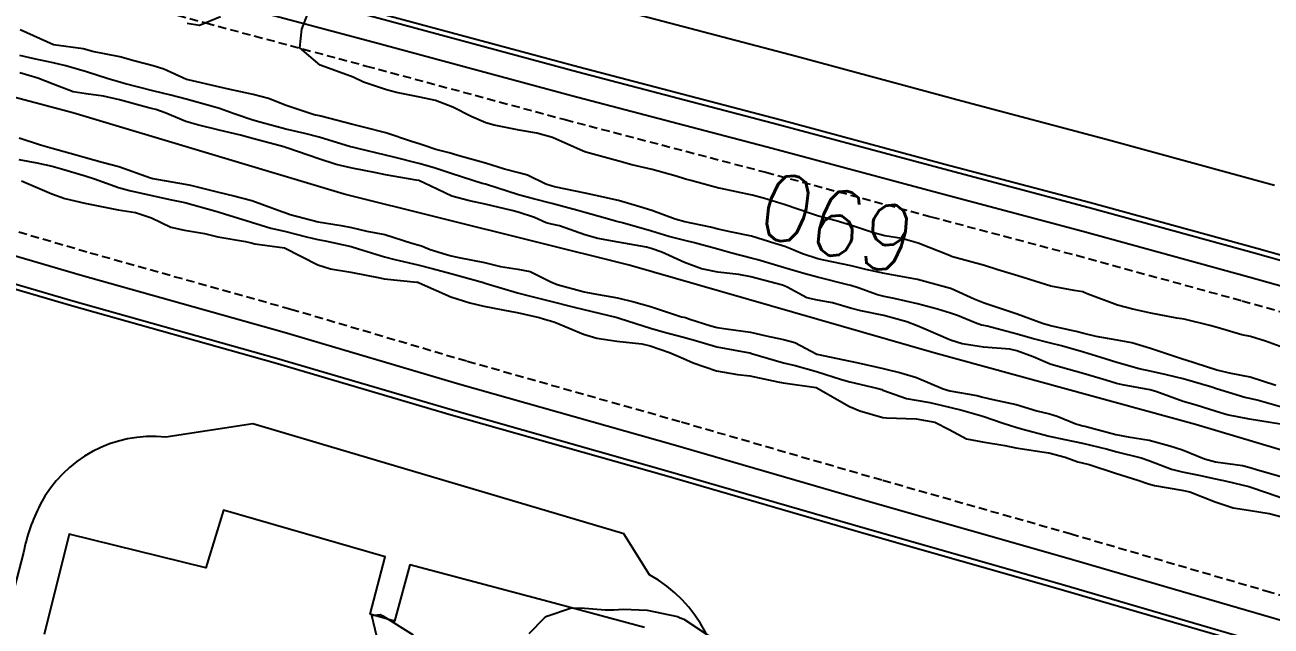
# Model space of a CAD drawing. Header units: metres. Extents: x 292545 to 299085, y 7450245 to 7463078.
# Drawn here: x 297477.9 to 297552.6, y 7452385 to 7452421 of the extents above; entities that cross this region are included whole.
import ezdxf
from ezdxf.enums import TextEntityAlignment as Align

# ---------------------------------------------------------------- set-up
doc = ezdxf.new("R2010")
doc.units = ezdxf.units.M
doc.linetypes.add('DASHED', pattern=[0.75, 0.5, -0.25])
for name, color, linetype in [('Canteiro', 45, 'DASHED'), ('Ciclovia', 45, 'Continuous'), ('Cotas', 45, 'Continuous'), ('Curvas de Nivel 1m', 11, 'Continuous'), ('Curvas de Nivel 5m', 15, 'Continuous'), ('Edificações', 30, 'Continuous'), ('Hidrografia', 140, 'Continuous'), ('Vias Primárias', 230, 'Continuous')]:
    doc.layers.add(name, color=color, linetype=linetype)
doc.styles.add('Style-STANDARD', font='STANDARD.shx')

msp = doc.modelspace()

# ---------------------------------------------------------------- linework, layer by layer
at = {"layer": 'Canteiro'}
for points in [[(297371.31, 7452453.637), (297386.443, 7452449.417), (297400.845, 7452445.425), (297417.444, 7452440.869), (297429.447, 7452437.533), (297440.491, 7452434.442), (297452.926, 7452431.049), (297463.675, 7452428.032), (297475.433, 7452424.759), (297488.714, 7452421.155), (297498.342, 7452418.574), (297510.25, 7452415.361), (297522.298, 7452412.199), (297532.202, 7452409.533), (297540.919, 7452407.221), (297550.874, 7452404.488), (297561.714, 7452401.435)], [(297564.342, 7452383.591), (297552.564, 7452386.999), (297540.607, 7452390.491), (297529.243, 7452393.729), (297517.137, 7452397.236), (297504.349, 7452400.861), (297493.795, 7452403.979), (297481.567, 7452407.41), (297469.149, 7452411.055), (297459.731, 7452413.702), (297449.651, 7452416.595), (297438.57, 7452419.81), (297431.209, 7452421.921), (297424.638, 7452423.562), (297410.285, 7452427.397), (297398.063, 7452430.787), (297384.406, 7452434.472), (297371.005, 7452438.251)]]:
    msp.add_lwpolyline(points, dxfattribs=at)
at = {"layer": 'Ciclovia'}
for points in [[(297562.508, 7452404.276), (297551.664, 7452407.33), (297541.688, 7452410.069), (297532.964, 7452412.383), (297523.056, 7452415.05), (297511.009, 7452418.211), (297499.108, 7452421.423), (297489.482, 7452424.003), (297476.215, 7452427.604), (297464.469, 7452430.873), (297453.713, 7452433.893), (297441.277, 7452437.285), (297430.239, 7452440.374), (297418.229, 7452443.712), (297401.629, 7452448.269), (297387.233, 7452452.259), (297372.098, 7452456.48)], [(297562.112, 7452402.86), (297551.271, 7452405.914), (297541.305, 7452408.65), (297532.584, 7452410.963), (297522.678, 7452413.63), (297510.631, 7452416.791), (297498.726, 7452420.004), (297489.1, 7452422.584), (297475.825, 7452426.187), (297464.074, 7452429.458), (297453.321, 7452432.476), (297440.886, 7452435.869), (297429.844, 7452438.959), (297417.838, 7452442.296), (297401.238, 7452446.852), (297386.839, 7452450.843), (297371.705, 7452455.063)], [(297563.945, 7452382.202), (297552.161, 7452385.611), (297540.207, 7452389.103), (297528.844, 7452392.34), (297516.739, 7452395.848), (297503.948, 7452399.473), (297493.395, 7452402.59), (297481.169, 7452406.022), (297468.75, 7452409.667), (297459.336, 7452412.312), (297449.25, 7452415.207), (297438.17, 7452418.422), (297430.835, 7452420.525), (297424.277, 7452422.163), (297409.906, 7452426.003), (297397.682, 7452429.394), (297384.022, 7452433.079), (297370.609, 7452436.861)], [(297551.71, 7452384.061), (297539.759, 7452387.551), (297528.398, 7452390.788), (297516.294, 7452394.295), (297503.499, 7452397.922), (297492.948, 7452401.038), (297480.723, 7452404.469), (297468.304, 7452408.114), (297458.895, 7452410.759), (297448.802, 7452413.655), (297437.722, 7452416.87), (297430.417, 7452418.965), (297423.873, 7452420.599), (297409.482, 7452424.444), (297397.255, 7452427.836), (297383.592, 7452431.522), (297370.167, 7452435.308)]]:
    msp.add_lwpolyline(points, dxfattribs=at)
at = {"layer": 'Curvas de Nivel 1m', "flags": 128}
for points, elevation in [([(297552.888, 7452399.406), (297551.337, 7452399.91), (297550.206, 7452400.131), (297549.343, 7452400.327), (297547.422, 7452400.96), (297547.352, 7452400.98), (297547.16, 7452401.032), (297545.359, 7452401.63), (297544.256, 7452401.961), (297543.363, 7452402.13), (297542.116, 7452402.342), (297541.367, 7452402.539), (297540.916, 7452402.655), (297539.372, 7452402.999), (297538.885, 7452403.135), (297537.378, 7452403.693), (297536.592, 7452403.946), (297535.385, 7452404.355), (297534.799, 7452404.591), (297533.432, 7452405.199), (297533.393, 7452405.217), (297533.365, 7452405.228), (297531.401, 7452405.769), (297530.732, 7452405.898), (297529.406, 7452406.125), (297528.294, 7452406.372), (297527.413, 7452406.583), (297525.78, 7452406.924), (297525.419, 7452407.006), (297524.487, 7452407.304), (297523.743, 7452407.632), (297523.427, 7452407.743), (297522.832, 7452407.922), (297521.433, 7452408.37), (297520.156, 7452408.633), (297519.437, 7452408.793), (297518.976, 7452408.904), (297517.441, 7452409.237), (297516.864, 7452409.396), (297515.45, 7452409.901), (297514.736, 7452410.135), (297513.459, 7452410.507), (297512.106, 7452410.808), (297511.465, 7452410.939), (297509.617, 7452411.332), (297509.471, 7452411.363), (297509.105, 7452411.486), (297508.001, 7452412.025), (297507.48, 7452412.175), (297506.612, 7452412.389), (297505.485, 7452412.751), (297503.823, 7452413.213), (297503.491, 7452413.309), (297503.302, 7452413.363), (297502.492, 7452413.565), (297501.743, 7452413.824), (297501.498, 7452413.901), (297501.049, 7452414.036), (297499.508, 7452414.573), (297498.233, 7452414.892), (297497.514, 7452415.057), (297495.607, 7452415.564), (297495.522, 7452415.583), (297495.21, 7452415.653), (297493.528, 7452416.213), (297492.467, 7452416.621), (297491.535, 7452416.874), (297490.074, 7452417.178), (297489.539, 7452417.31), (297487.652, 7452417.739), (297487.543, 7452417.772), (297486.176, 7452418.387), (297485.551, 7452418.579), (297484.469, 7452418.866), (297483.556, 7452419.114), (297481.914, 7452419.452), (297481.56, 7452419.543), (297481.342, 7452419.595), (297479.563, 7452419.84), (297477.576, 7452420.735)], 689), ([(297553.314, 7452398.099), (297551.757, 7452398.537), (297551.319, 7452398.632), (297551.034, 7452398.698), (297550.051, 7452398.999), (297549.326, 7452399.216), (297549.037, 7452399.303), (297547.335, 7452399.804), (297546.321, 7452400.057), (297545.341, 7452400.267), (297544.697, 7452400.414), (297543.349, 7452400.786), (297542.398, 7452401.09), (297541.356, 7452401.416), (297540.027, 7452401.787), (297539.361, 7452401.953), (297538.271, 7452402.233), (297537.366, 7452402.485), (297535.571, 7452402.968), (297535.371, 7452403.003), (297535.231, 7452403.031), (297534.857, 7452403.178), (297533.794, 7452403.611), (297533.378, 7452403.756), (297532.597, 7452403.991), (297531.384, 7452404.313), (297529.997, 7452404.624), (297529.388, 7452404.756), (297528.999, 7452404.855), (297527.824, 7452405.264), (297527.395, 7452405.406), (297527.212, 7452405.456), (297525.402, 7452405.906), (297524.583, 7452406.125), (297523.41, 7452406.469), (297521.814, 7452406.939), (297521.419, 7452407.051), (297520.263, 7452407.352), (297519.425, 7452407.578), (297518.008, 7452407.96), (297517.43, 7452408.1), (297516.48, 7452408.352), (297515.435, 7452408.663), (297513.699, 7452409.168), (297513.441, 7452409.223), (297513.271, 7452409.262), (297512.664, 7452409.442), (297511.448, 7452409.784), (297511.012, 7452409.902), (297509.456, 7452410.323), (297508.356, 7452410.6), (297507.463, 7452410.843), (297505.539, 7452411.462), (297505.472, 7452411.483), (297505.283, 7452411.532), (297503.478, 7452412.099), (297502.391, 7452412.475), (297501.484, 7452412.735), (297499.972, 7452413.111), (297499.489, 7452413.227), (297497.817, 7452413.617), (297497.494, 7452413.701), (297497.383, 7452413.733), (297495.503, 7452414.306), (297494.647, 7452414.518), (297493.51, 7452414.793), (297492.019, 7452415.189), (297491.517, 7452415.335), (297490.409, 7452415.711), (297489.526, 7452416.021), (297489.109, 7452416.143), (297487.531, 7452416.576), (297486.604, 7452416.824), (297485.536, 7452417.087), (297483.798, 7452417.53), (297483.541, 7452417.598), (297482.846, 7452417.797), (297481.547, 7452418.217), (297480.313, 7452418.591), (297479.552, 7452418.755), (297478.404, 7452419.002), (297477.556, 7452419.21)], 688), ([(297553.173, 7452397.092), (297551.307, 7452397.392), (297549.963, 7452397.654), (297549.311, 7452397.845), (297548.103, 7452398.234), (297547.317, 7452398.461), (297545.683, 7452399.046), (297545.324, 7452399.142), (297543.697, 7452399.443), (297543.33, 7452399.536), (297542.688, 7452399.731), (297541.338, 7452400.129), (297539.963, 7452400.501), (297539.346, 7452400.681), (297538.333, 7452401.14), (297537.356, 7452401.496), (297536.929, 7452401.583), (297535.358, 7452401.719), (297534.072, 7452401.901), (297533.362, 7452402.134), (297531.761, 7452402.824), (297531.371, 7452402.981), (297530.756, 7452403.226), (297529.377, 7452403.605), (297528.002, 7452403.884), (297527.381, 7452404.05), (297526.294, 7452404.371), (297525.385, 7452404.525), (297524.75, 7452404.663), (297523.578, 7452405.317), (297523.394, 7452405.397), (297523.294, 7452405.421), (297521.402, 7452405.936), (297520.673, 7452406.078), (297519.406, 7452406.212), (297518.438, 7452406.399), (297517.417, 7452406.781), (297516.053, 7452407.404), (297515.425, 7452407.634), (297515.127, 7452407.712), (297513.429, 7452408.008), (297512.21, 7452408.228), (297511.433, 7452408.453), (297509.923, 7452408.99), (297509.439, 7452409.093), (297509.126, 7452409.171), (297508.424, 7452409.495), (297507.447, 7452409.804), (297507.06, 7452409.902), (297505.454, 7452410.291), (297504.513, 7452410.483), (297503.461, 7452410.77), (297501.777, 7452411.575), (297501.57, 7452411.674), (297501.474, 7452411.704), (297501.32, 7452411.736), (297499.477, 7452412.053), (297498.923, 7452412.161), (297497.481, 7452412.446), (297496.52, 7452412.671), (297495.486, 7452413.001), (297493.568, 7452413.669), (297493.493, 7452413.692), (297493.465, 7452413.698), (297491.501, 7452414.233), (297490.794, 7452414.416), (297489.508, 7452414.724), (297488.206, 7452415.039), (297487.515, 7452415.243), (297486.262, 7452415.759), (297485.714, 7452415.956), (297485.525, 7452416.009), (297485.215, 7452416.084), (297483.53, 7452416.535), (297482.573, 7452416.759), (297481.534, 7452416.907), (297480.745, 7452417.032), (297479.539, 7452417.483), (297478.634, 7452417.849), (297477.546, 7452418.167)], 687), ([(297477.499, 7452414.264), (297478.779, 7452413.847), (297479.491, 7452413.637), (297480.919, 7452413.251), (297481.486, 7452413.082), (297482.478, 7452412.805), (297483.48, 7452412.542), (297485.387, 7452411.858), (297485.474, 7452411.837), (297485.535, 7452411.831), (297485.861, 7452411.764), (297487.469, 7452411.49), (297487.78, 7452411.426), (297489.462, 7452411.001), (297490.383, 7452410.787), (297491.455, 7452410.502), (297493.263, 7452409.855), (297493.445, 7452409.787), (297493.768, 7452409.667), (297495.439, 7452409.23), (297496.815, 7452409.008), (297497.436, 7452408.883), (297498.369, 7452408.676), (297499.432, 7452408.466), (297501.064, 7452407.946), (297501.426, 7452407.857), (297501.645, 7452407.797), (297502.156, 7452407.569), (297503.131, 7452407.266), (297503.419, 7452407.192), (297503.881, 7452407.083), (297505.415, 7452406.784), (297506.381, 7452406.552), (297507.412, 7452406.381), (297508.16, 7452406.248), (297509.404, 7452405.627), (297509.769, 7452405.476), (297511.396, 7452405.029), (297511.922, 7452404.925), (297513.391, 7452404.661), (297514.384, 7452404.424), (297515.384, 7452404.149), (297517.238, 7452403.528), (297517.375, 7452403.5), (297517.474, 7452403.489), (297517.737, 7452403.385), (297518.995, 7452402.992), (297519.368, 7452402.892), (297519.921, 7452402.801), (297521.366, 7452402.601), (297522.31, 7452402.384), (297523.361, 7452402.161), (297524.032, 7452401.983), (297525.353, 7452401.29), (297527.347, 7452400.867), (297527.842, 7452400.766), (297529.341, 7452400.428), (297530.398, 7452400.168), (297531.333, 7452399.895), (297532.941, 7452399.204), (297533.322, 7452399.092), (297534.95, 7452398.806), (297535.318, 7452398.712), (297535.918, 7452398.563), (297537.314, 7452398.27), (297538.547, 7452397.901), (297539.309, 7452397.706), (297539.761, 7452397.576), (297540.895, 7452397.106), (297541.301, 7452397.001), (297541.424, 7452396.976), (297543.294, 7452396.476), (297544.028, 7452396.336), (297545.289, 7452396.123), (297546.525, 7452395.797), (297547.281, 7452395.553), (297548.599, 7452395.017), (297549.271, 7452394.839), (297550.886, 7452394.603), (297551.268, 7452394.517), (297551.922, 7452394.318), (297553.263, 7452393.927)], 687), ([(297477.484, 7452412.973), (297478.56, 7452412.771), (297479.48, 7452412.559), (297480.052, 7452412.405), (297481.475, 7452411.992), (297482.03, 7452411.804), (297483.465, 7452411.292), (297484.136, 7452411.11), (297485.458, 7452410.797), (297486.652, 7452410.555), (297487.453, 7452410.388), (297489.299, 7452409.868), (297489.444, 7452409.825), (297489.828, 7452409.716), (297491.438, 7452409.208), (297492.61, 7452408.857), (297493.433, 7452408.662), (297494.752, 7452408.334), (297495.428, 7452408.173), (297495.867, 7452408.083), (297497.424, 7452407.744), (297497.857, 7452407.616), (297499.418, 7452407.126), (297500.033, 7452406.977), (297501.414, 7452406.656), (297502.28, 7452406.435), (297503.409, 7452406.134), (297505.354, 7452405.58), (297505.403, 7452405.564), (297505.524, 7452405.529), (297507.395, 7452404.966), (297508.109, 7452404.782), (297509.388, 7452404.476), (297510.712, 7452404.138), (297511.381, 7452403.971), (297513.301, 7452403.504), (297513.374, 7452403.486), (297513.55, 7452403.428), (297515.367, 7452402.845), (297516.145, 7452402.622), (297517.362, 7452402.319), (297518.082, 7452402.101), (297519.357, 7452401.723), (297521.322, 7452401.371), (297521.353, 7452401.364), (297521.44, 7452401.339), (297523.345, 7452400.775), (297524.047, 7452400.605), (297525.337, 7452400.257), (297526.829, 7452399.777), (297527.328, 7452399.638), (297528.944, 7452399.246), (297529.245, 7452399.164), (297529.322, 7452399.134), (297530.723, 7452398.635), (297531.316, 7452398.531), (297532.141, 7452398.385), (297533.312, 7452398.104), (297534.053, 7452397.931), (297535.307, 7452397.572), (297536.537, 7452397.158), (297537.299, 7452396.91), (297537.625, 7452396.819), (297539.292, 7452396.381), (297540.229, 7452396.176), (297541.286, 7452395.957), (297542.782, 7452395.584), (297543.278, 7452395.452), (297544.814, 7452395.065), (297545.271, 7452394.912), (297546.618, 7452394.391), (297547.265, 7452394.229), (297548.259, 7452394.024), (297549.261, 7452393.807), (297549.935, 7452393.675), (297551.257, 7452393.346), (297552.381, 7452392.969), (297553.25, 7452392.668)], 688), ([(297477.652, 7452411.677), (297479.464, 7452410.905), (297480.251, 7452410.618), (297481.451, 7452410.356), (297483.252, 7452409.985), (297483.445, 7452409.949), (297484.481, 7452409.78), (297485.44, 7452409.475), (297486.599, 7452408.917), (297487.433, 7452408.73), (297488.632, 7452408.527), (297489.429, 7452408.335), (297491.086, 7452408.044), (297491.426, 7452407.961), (297491.642, 7452407.913), (297493.423, 7452407.67), (297495.413, 7452406.656), (297496.185, 7452406.413), (297497.409, 7452406.218), (297499.149, 7452405.859), (297499.405, 7452405.814), (297501.366, 7452405.617), (297501.403, 7452405.61), (297501.428, 7452405.605), (297501.503, 7452405.578), (297503.391, 7452404.732), (297504.55, 7452404.374), (297505.383, 7452404.177), (297507.04, 7452403.851), (297507.377, 7452403.786), (297508.705, 7452403.49), (297509.215, 7452403.326), (297509.371, 7452403.288), (297509.631, 7452403.217), (297511.363, 7452402.493), (297512.159, 7452402.246), (297513.359, 7452402.078), (297514.865, 7452401.908), (297515.357, 7452401.798), (297516.512, 7452401.398), (297517.348, 7452401.039), (297517.946, 7452400.779), (297519.337, 7452400.297), (297520.601, 7452400.08), (297521.333, 7452399.986), (297523.024, 7452399.627), (297523.327, 7452399.572), (297525.323, 7452399.29), (297527.312, 7452398.142), (297527.933, 7452397.884), (297529.305, 7452397.496), (297529.529, 7452397.47), (297531.305, 7452397.412), (297532.438, 7452397.209), (297533.299, 7452396.772), (297534.327, 7452396.218), (297535.286, 7452396.032), (297536.633, 7452395.806), (297537.281, 7452395.667), (297538.999, 7452395.411), (297539.276, 7452395.363), (297540.256, 7452395.115), (297541.001, 7452394.835), (297541.27, 7452394.772), (297541.683, 7452394.682), (297543.264, 7452394.148), (297544.601, 7452393.726), (297545.257, 7452393.513), (297545.614, 7452393.412), (297547.254, 7452393.133), (297547.734, 7452393.025), (297549.247, 7452392.441), (297550.329, 7452392.079), (297551.242, 7452391.936), (297552.484, 7452391.724), (297553.239, 7452391.536)], 689)]:
    msp.add_lwpolyline(points, dxfattribs=dict(at, elevation=elevation))
at = {"layer": 'Curvas de Nivel 5m', "elevation": 690, "flags": 128}
for points in [[(297489.59, 7452421.515), (297488.317, 7452420.998), (297487.584, 7452421.122)], [(297553.36, 7452401.663), (297552.262, 7452402.073), (297551.367, 7452402.34), (297550.838, 7452402.459), (297549.372, 7452402.881), (297548.936, 7452403.014), (297547.377, 7452403.398), (297546.957, 7452403.455), (297545.38, 7452403.75), (297544.305, 7452403.989), (297543.384, 7452404.226), (297541.575, 7452404.914), (297541.392, 7452404.993), (297541.311, 7452405.02), (297540.797, 7452405.109), (297539.397, 7452405.374), (297539.072, 7452405.459), (297537.405, 7452405.98), (297536.215, 7452406.358), (297535.414, 7452406.599), (297533.496, 7452407.125), (297533.422, 7452407.151), (297533.308, 7452407.201), (297531.43, 7452407.952), (297530.445, 7452408.218), (297529.434, 7452408.383), (297528.75, 7452408.565), (297527.44, 7452409.011), (297526.52, 7452409.279), (297525.447, 7452409.577), (297525.036, 7452409.71), (297523.457, 7452410.248), (297522.146, 7452410.649), (297521.465, 7452410.824), (297519.6, 7452411.229), (297519.471, 7452411.255), (297519.029, 7452411.367), (297517.798, 7452411.707), (297517.477, 7452411.79), (297516.916, 7452411.958), (297515.483, 7452412.375), (297514.265, 7452412.642), (297513.487, 7452412.857), (297513.041, 7452412.989), (297511.492, 7452413.404), (297511.334, 7452413.462), (297509.501, 7452414.276), (297508.56, 7452414.551), (297507.505, 7452414.735), (297506.007, 7452415.026), (297505.509, 7452415.169), (297504.627, 7452415.539), (297503.521, 7452416.114), (297502.477, 7452416.511), (297501.534, 7452416.704), (297500.142, 7452416.988), (297499.538, 7452417.145), (297498.168, 7452417.614), (297497.546, 7452417.908), (297496.283, 7452418.372), (297495.553, 7452418.628), (297494.347, 7452419.662), (297494.457, 7452420.784), (297494.807, 7452421.658)], [(297499.133, 7452383.6), (297498.662, 7452385.608), (297499.164, 7452385.668), (297499.327, 7452385.598), (297501.146, 7452384.454)], [(297508.104, 7452384.541), (297509.014, 7452385.482), (297509.164, 7452385.579), (297510.587, 7452386.048), (297511.169, 7452386.083), (297512.661, 7452385.952), (297513.168, 7452385.956), (297513.739, 7452386.002), (297515.168, 7452385.944), (297517.004, 7452385.552), (297517.164, 7452385.47), (297517.222, 7452385.447), (297517.367, 7452385.387), (297519.146, 7452384.207)]]:
    msp.add_lwpolyline(points, dxfattribs=at)
at = {"layer": 'Edificações'}
msp.add_lwpolyline([(297515.021, 7452384.898), (297509.293, 7452386.428), (297500.943, 7452388.656), (297500.024, 7452385.279), (297498.555, 7452385.694), (297499.453, 7452389.133), (297489.766, 7452391.929), (297488.709, 7452388.473), (297480.512, 7452390.496), (297479.004, 7452384.484)], dxfattribs=at)
at = {"layer": 'Hidrografia'}
msp.add_lwpolyline([(297566.566, 7452391.545), (297548.063, 7452397.075), (297532.362, 7452401.374), (297514.099, 7452406.637), (297497.009, 7452410.88), (297480.718, 7452415.766), (297461.656, 7452420.814), (297443.74, 7452425.567), (297423.98, 7452430.611), (297407.317, 7452435.634), (297391.107, 7452439.984), (297376.127, 7452444.016), (297360.132, 7452448.582), (297342.964, 7452453.305), (297330.894, 7452456.832), (297323.175, 7452461.774), (297316.418, 7452468.127), (297312.668, 7452477.322), (297310.831, 7452488.807), (297307.714, 7452506.358), (297303.442, 7452524.507), (297300.367, 7452542.661), (297294.944, 7452558.082), (297288.58, 7452571.667)], dxfattribs=at)
at = {"layer": 'Vias Primárias'}
for points in [[(297552.798, 7452411.405), (297542.79, 7452414.152), (297534.055, 7452416.468), (297524.142, 7452419.137), (297512.097, 7452422.298), (297500.206, 7452425.507), (297490.584, 7452428.087), (297477.336, 7452431.682), (297465.608, 7452434.946), (297454.841, 7452437.969), (297442.404, 7452441.362), (297431.375, 7452444.448), (297419.355, 7452447.789), (297402.754, 7452452.346), (297388.366, 7452456.334), (297373.227, 7452460.555)], [(297562.589, 7452404.565), (297551.745, 7452407.619), (297541.766, 7452410.359), (297533.041, 7452412.672), (297523.133, 7452415.34), (297511.086, 7452418.501), (297499.186, 7452421.713), (297489.56, 7452424.293), (297476.294, 7452427.893), (297464.55, 7452431.162), (297453.793, 7452434.182), (297441.357, 7452437.574), (297430.32, 7452440.663), (297418.309, 7452444.002), (297401.709, 7452448.558), (297387.313, 7452452.548), (297372.178, 7452456.769)], [(297551.626, 7452383.772), (297539.676, 7452387.263), (297528.315, 7452390.5), (297516.211, 7452394.007), (297503.415, 7452397.634), (297492.865, 7452400.75), (297480.64, 7452404.181), (297468.221, 7452407.826), (297458.813, 7452410.47), (297448.719, 7452413.367), (297437.639, 7452416.582), (297430.339, 7452418.675), (297423.798, 7452420.308), (297409.403, 7452424.155), (297397.176, 7452427.546), (297383.512, 7452431.233), (297370.084, 7452435.019)]]:
    msp.add_lwpolyline(points, dxfattribs=at)
msp.add_lwpolyline([(297519.536, 7452379.902, 0.303303), (297515.326, 7452388.048), (297513.769, 7452390.509), (297491.524, 7452397.106), (297486.296, 7452396.312, 0.307582), (297478.769, 7452392.27, 0.070295), (297477.766, 7452389.396), (297475.786, 7452381.845)], format="xyb", dxfattribs=at)

# ---------------------------------------------------------------- texts
at = {"layer": 'Cotas', "style": 'Style-STANDARD'}
msp.add_text('690', height=4, rotation=163.71412, dxfattribs=at).set_placement((297526.591, 7452409.156, 690), align=Align.MIDDLE_CENTER)

doc.saveas('drawing.dxf')
